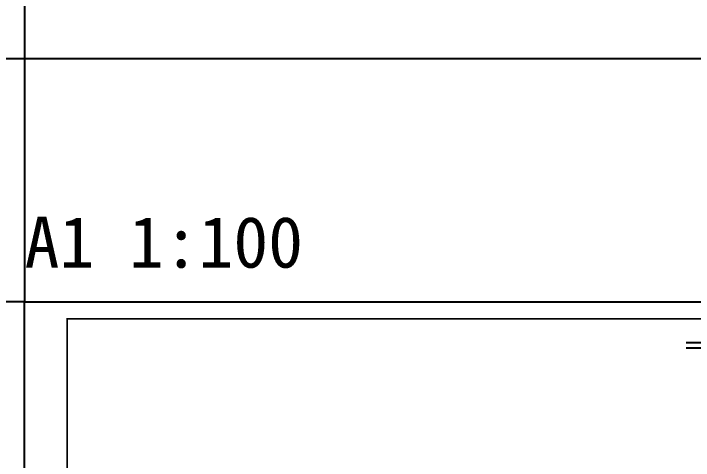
# Model space of a CAD drawing. Extents: x 27938 to 1507990, y 110129 to 923079.
# Drawn here: x 812969 to 852835, y 383712 to 409934 of the extents above; entities that cross this region are included whole.
import ezdxf

# ---------------------------------------------------------------- set-up
doc = ezdxf.new("R2010")
doc.units = 0
doc.header["$LTSCALE"] = 1000
doc.header["$MEASUREMENT"] = 0
for name, color, linetype in [('----给排水', 4, 'Continuous'), ('text', 7, 'Continuous'), ('图框', 140, 'Continuous')]:
    doc.layers.add(name, color=color, linetype=linetype)
doc.layers.add('yichutu', color=7, linetype='Continuous', true_color=0xffffff, plot=False)
doc.styles.add('_TCH_LABEL', font='simhei.ttf')

# ---------------------------------------------------------------- blocks, each defined once
blk = doc.blocks.new('TK')
at = {"layer": '图框'}
blk.add_lwpolyline([(465375, 548714), (549475, 548714), (549475, 489314), (465375, 489314)], close=True, dxfattribs=at)
blk.add_lwpolyline([(465375, 548714), (549475, 548714), (549475, 489314), (465375, 489314)], close=True, dxfattribs=at)
at = {"layer": '图框', "const_width": 100}
blk.add_lwpolyline([(548475, 490314), (548475, 547714), (467875, 547714), (467875, 490314)], close=True, dxfattribs=at)
blk = doc.blocks.new('yct-841-594-84100-59399.9999999999-100-1000.0')
at = {"layer": 'yichutu', "color": 7, "true_color": 0xffffff}
blk.add_lwpolyline([(0, 0), (0, 59400), (84100, 59400), (84100, 0)], close=True, dxfattribs=at)
at = {"layer": 'yichutu', "color": 7, "true_color": 0xffffff, "style": '_TCH_LABEL'}
blk.add_text('A1 1:100', height=3000, dxfattribs=at).set_placement((0, 61400))

msp = doc.modelspace()

# ---------------------------------------------------------------- linework, layer by layer
at = {"layer": '----给排水', "ltscale": 0.5}
msp.add_lwpolyline([(762628.9, 407300.6), (911711.2, 407300.6), (911711.2, 313338.1), (762628.9, 313338.1)], close=True, dxfattribs=at)
at = {"color": 8}
for p, q in [((852409.2, 390628.2), (853424, 390628.2)), ((852409.2, 390628.2), (853424, 390628.2)), ((852409.2, 390324.9), (853424, 390324.9)), ((852409.2, 390324.9), (853424, 390324.9))]:
    msp.add_line(p, q, dxfattribs=at)
at = {"layer": 'text', "color": 2}
msp.add_lwpolyline([(813614.1, 393023.5), (782614.1, 393023.5), (782614.1, 410831.9), (813614.1, 410831.9)], close=True, dxfattribs=at)

# ---------------------------------------------------------------- block references
msp.add_blockref('TK', (348239.1, -155690.1))
at = {"layer": 'yichutu'}
msp.add_blockref('yct-841-594-84100-59399.9999999999-100-1000.0', (813614.1, 333623.5), dxfattribs=at)

doc.saveas('drawing.dxf')
